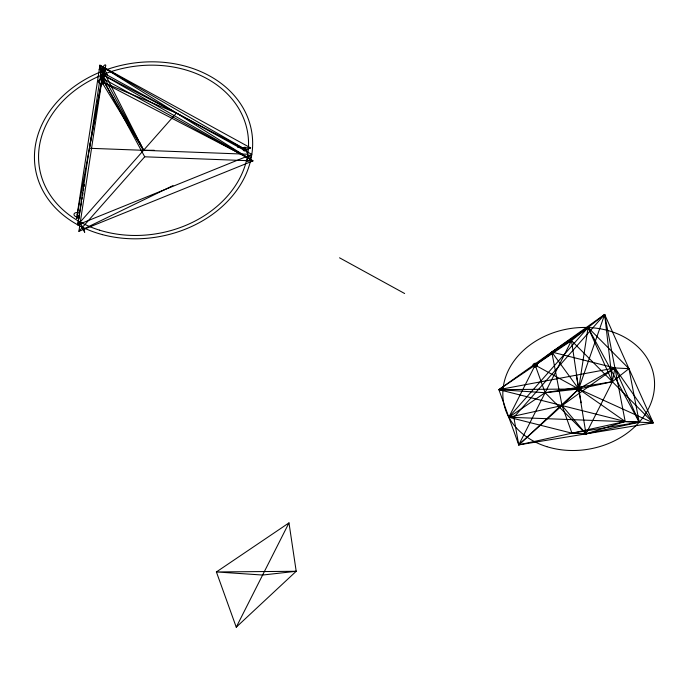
<?xml version="1.0" encoding="UTF-8"?>
<svg xmlns="http://www.w3.org/2000/svg" width="689" height="689" viewBox="0 0 689 689"><rect width="100%" height="100%" fill="white"/><g stroke="black" fill="none" stroke-linecap="round" stroke-linejoin="round"><path stroke-width="1.03" d="M79.579 217.138L76.6 218.344L99.931 65.231L250.667 147.911L243.708 150.727M101.085 71.716L77.754 224.829L251.821 154.396L101.085 71.716L103.806 67.651L246.317 150.021L249.108 158.453L101.593 81.75L100.499 75.592L104.9 73.809L103.806 67.651L99.087 69.4M78.908 231.315L102.239 78.201L252.984 160.881L78.908 231.315L144.707 156.799L252.984 160.881L99.931 65.231L101.593 81.75L143.553 150.314L154.258 150.28M588.07 327.516L578.7 388.984L585.994 433.863L639.211 422.176L628.954 368.649L588.07 327.516L551.777 352.045L535.181 365.118L508.818 417.258L571.965 433.183L585.994 433.863L625.181 421.487L653.241 422.857L604.658 314.442L498.888 389.638L518.748 444.879L653.241 422.857L614.915 367.96L551.777 352.045L562.035 405.563L571.965 433.183L639.211 422.176L614.915 367.96L498.888 389.638L625.181 421.487L604.658 314.442L571.482 340.59L498.888 389.638L545.111 392.73L578.7 388.984L612.366 381.723L628.954 368.649L614.915 367.96L578.7 388.984L518.748 444.879L513.83 417.293L604.658 314.442L612.366 381.723L585.994 433.863L545.111 392.73L535.181 365.118L588.07 327.516L639.211 422.176L508.818 417.258L588.07 327.516L612.366 381.723L545.111 392.73L508.818 417.258L562.035 405.563L614.915 367.96L612.366 381.723M101.386 82.878L101.739 80.837M244.388 150.96L246.317 150.021L176.453 113.056L101.593 81.75L103.806 67.651L107.501 75.342M103.135 75.506L103.255 74.731M104.866 68.314L104.737 69.115L103.677 68.461M81.621 201.464L77.754 224.829L176.453 113.056L102.695 74.696L101.584 68.461M81.974 199.345L82.327 197.218M82.68 195.09L83.033 192.972M83.386 190.844L83.739 188.717M84.092 186.598L84.446 184.471M102.928 72.965L103.806 67.651L101.739 72.612M84.704 232.133L81.845 226.25L84.687 232.167M249.108 158.453L102.695 74.696L89.415 148.273L247.713 154.241M77.513 215.433L77.409 213.926M604.658 314.442L578.7 388.984L562.035 405.563L518.748 444.879L625.181 421.487L578.7 388.984L535.181 365.118M101.593 81.75L104.9 73.809L143.553 150.314L100.499 75.592M236.249 627.179L288.984 522.891L296.201 571.284L236.249 627.179L216.398 571.948L288.984 522.891M518.748 444.879L571.482 340.59L653.241 422.857L578.7 388.984L498.888 389.638M76.6 218.344L79.424 215.14M83.033 228.662L83.972 228.205L84.196 228.748M172.991 185.625L83.257 229.204L80.053 221.522M246.455 150.417L245.517 150.409M104.823 73.37L104.34 74.033M243.114 150.03L246.317 150.021M237.808 147.42L250.667 147.911M103.72 68.185L104.435 68.487L104.427 68.039M339.539 257.807L404.641 293.514M248.97 158.057L248.462 158.057M562.035 405.563L585.994 433.863M247.48 152.631L244.879 147.067L247.678 152.605M99.931 65.231L104.022 72.801M102.695 74.696L143.553 150.314L139.393 141.658M144.707 156.799L102.239 78.201L77.246 214.796L78.847 218.637M102.756 74.352L102.894 75.049M576.245 375.186L581.154 402.772M79.597 216.57A3.29 2.196 10.4 0 1 74.989 216.165A3.29 2.196 10.4 0 1 74.894 213.022A3.29 2.196 10.4 0 1 79.502 213.426M571.482 340.59L551.777 352.045L578.7 388.984L571.482 340.59M296.201 571.284L262.621 575.039L216.398 571.948L296.201 571.284M546.851 446.67A76.29 61.002 -10.1 0 0 654.257 378.692A76.29 61.002 -10.1 0 0 534.991 341.589A76.29 61.002 -10.1 0 0 546.851 446.67M577.726 390.835A2.437 1.946 -10.1 0 0 581.111 388.613A2.437 1.946 -10.1 0 0 577.261 387.494A2.437 1.946 -10.1 0 0 577.726 390.835M534.251 366.849A2.282 1.826 -10.1 0 0 537.446 364.782A2.282 1.826 -10.1 0 0 533.854 363.706A2.282 1.826 -10.1 0 0 534.251 366.849M99.578 230.178A105.581 84.428 -10.1 0 0 248.109 135.983A105.581 84.428 -10.1 0 0 82.981 84.781A105.581 84.428 -10.1 0 0 99.578 230.178M102.515 234.648A109.715 87.736 -10.1 0 0 251.623 131.375A109.715 87.736 -10.1 0 0 76.522 84.919A109.715 87.736 -10.1 0 0 102.515 234.648M99.629 83.317A3.29 2.196 10.4 0 0 104.831 82.344A3.29 2.196 10.4 0 0 100.318 79.579A3.29 2.196 10.4 0 0 99.629 83.317M248.962 160.434A3.29 1.094 -58 0 0 250.882 155.688A3.29 1.094 -58 0 0 247.472 159.254A3.29 1.094 -58 0 0 248.962 160.434M103.66 69.623A3.29 1.094 -58 0 0 105.581 64.887A3.29 1.094 -58 0 0 102.17 68.444A3.29 1.094 -58 0 0 103.66 69.623"/></g></svg>
